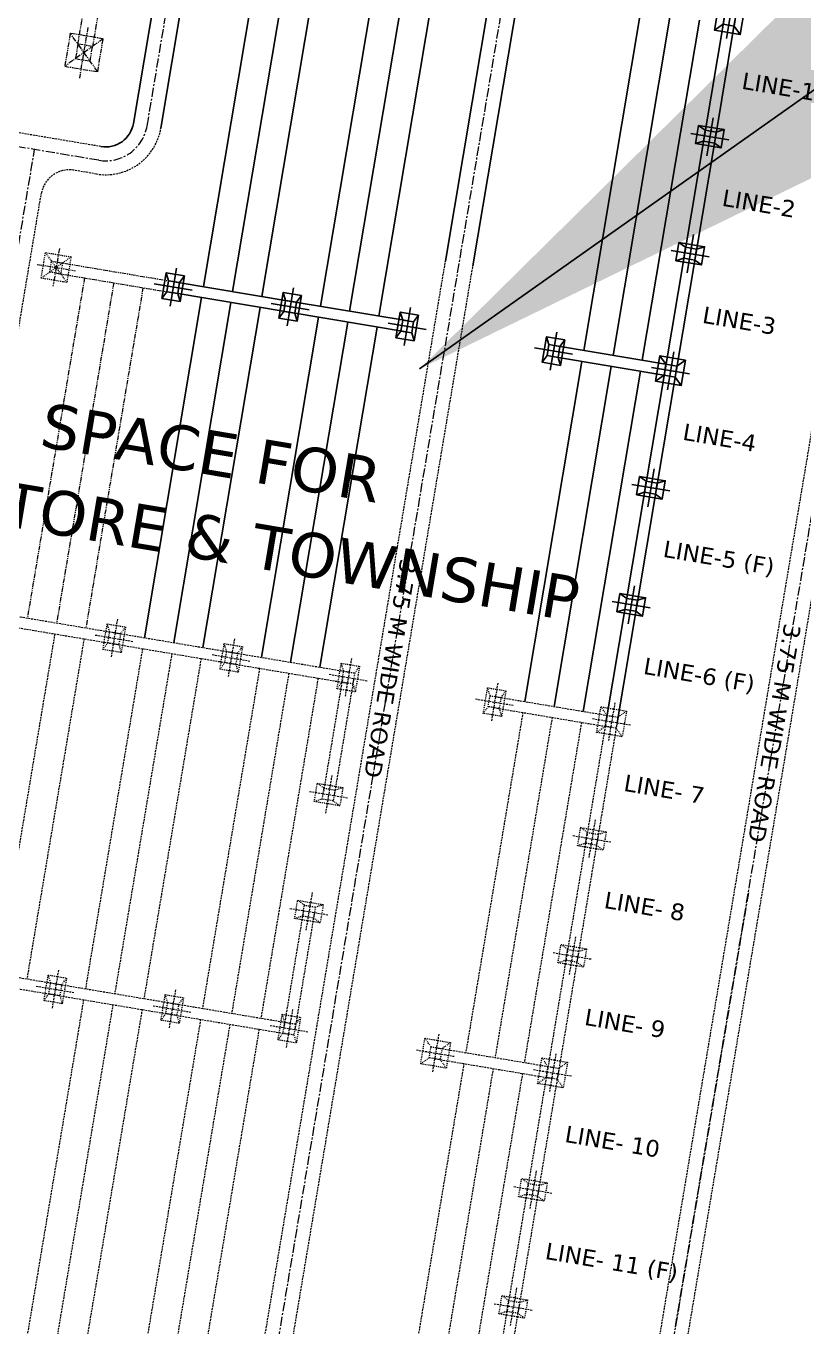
# Model space of a CAD drawing. Header units: feet. Extents: x 199174 to 214517, y 1645895 to 1656921.
# Drawn here: x 207757.6 to 207839.8, y 1653802.1 to 1653939.5 of the extents above; entities that cross this region are included whole.
import ezdxf

# ---------------------------------------------------------------- set-up
doc = ezdxf.new("R2010")
doc.units = ezdxf.units.FT
doc.header["$MEASUREMENT"] = 0
for name, pattern in [('CENTER', [2, 1.25, -0.25, 0.25, -0.25]), ('HIDDEN', [0.375, 0.25, -0.125]), ('PHANTOM2', [1.25, 0.625, -0.125, 0.125, -0.125, 0.125, -0.125])]:
    doc.linetypes.add(name, pattern=pattern)
doc.layers.add('400 KV SUB', color=7, linetype='Continuous', true_color=0xffffdb)
doc.layers.add('E-LAY-CNTRL', color=1, linetype='CENTER', lineweight=0)
doc.layers.add('E-LAY-EXIST', color=8, linetype='HIDDEN', lineweight=0)
doc.layers.add('E-LAY-ROAD', color=7, linetype='Continuous')
doc.layers.add('TXT', color=222, linetype='Continuous')
doc.styles.get("Standard").update_dxf_attribs({"font": 'arial.ttf'})
doc.styles.add('STYLE1', font='verdana.ttf')
doc.dimstyles.get("Standard").update_dxf_attribs({"dimtxt": 0.18, "dimasz": 0.18, "dimexe": 0.18, "dimexo": 0.0625, "dimgap": 0.09, "dimtad": 0, "dimtih": 1, "dimtoh": 1, "dimdec": 4, "dimzin": 0, "dimdsep": 46, "dimtxsty": 'Standard', "dimcen": 0.09, "dimadec": 0, "dimazin": 0, "dimtfac": 1, "dimtdec": 4, "dimtofl": 0, "dimtmove": 0, "dimatfit": 3, "dimfxl": 1, "dimtolj": 1, "dimtzin": 0, "dimarcsym": 0})

# ---------------------------------------------------------------- blocks, each defined once
blk = doc.blocks.new('TWR_CTH_p')
for p, q in [((-750, 750), (-1750, 1250)), ((1750, 1250), (750, 750)), ((-750, -750), (-1750, -1250)), ((750, -750), (1750, -1250))]:
    blk.add_line(p, q)
for points in [[(-1750, -1250), (1750, -1250), (1750, 1250), (-1750, 1250)], [(-750, -750), (750, -750), (750, 750), (-750, 750)]]:
    blk.add_lwpolyline(points, close=True)
blk = doc.blocks.new('TWR_CTG_p')
for p, q in [((-750, 750), (-1750, 1250)), ((1750, 1250), (750, 750)), ((-750, -750), (-1750, -1250)), ((750, -750), (1750, -1250))]:
    blk.add_line(p, q)
for points in [[(-1750, -1250), (1750, -1250), (1750, 1250), (-1750, 1250)], [(-750, -750), (750, -750), (750, 750), (-750, 750)]]:
    blk.add_lwpolyline(points, close=True)
blk = doc.blocks.new('TWR_CTE_p')
for p, q in [((-750, 750), (-1750, 1750)), ((1750, 1750), (750, 750)), ((-1750, -1750), (-750, -750)), ((750, -750), (1750, -1750))]:
    blk.add_line(p, q)
for points in [[(-1750, -1750), (1750, -1750), (1750, 1750), (-1750, 1750)], [(-750, -750), (750, -750), (750, 750), (-750, 750)]]:
    blk.add_lwpolyline(points, close=True)
blk = doc.blocks.new('TWR_CC_p')
for p, q in [((-750, 750), (-1750, 1250)), ((1750, 1250), (750, 750)), ((-750, -750), (-1750, -1250)), ((750, -750), (1750, -1250))]:
    blk.add_line(p, q)
for points in [[(-1750, -1250), (1750, -1250), (1750, 1250), (-1750, 1250)], [(-750, -750), (750, -750), (750, 750), (-750, 750)]]:
    blk.add_lwpolyline(points, close=True)
blk = doc.blocks.new('TWR_CTD_p')
for p, q in [((-750, 750), (-1750, 1250)), ((1750, 1250), (750, 750)), ((-750, -750), (-1750, -1250)), ((750, -750), (1750, -1250))]:
    blk.add_line(p, q)
for points in [[(-1750, -1250), (1750, -1250), (1750, 1250), (-1750, 1250)], [(-750, -750), (750, -750), (750, 750), (-750, 750)]]:
    blk.add_lwpolyline(points, close=True)
blk = doc.blocks.new('TWR_CTI_p')
for p, q in [((-750, 750), (-1750, 1750)), ((-100, 100), (-750, 750)), ((750, 750), (100, 100)), ((1750, 1750), (750, 750)), ((-1750, -1750), (-750, -750)), ((-100, -100), (-750, -750)), ((100, -100), (750, -750)), ((750, -750), (1750, -1750))]:
    blk.add_line(p, q)
for points in [[(-1750, -1750), (1750, -1750), (1750, 1750), (-1750, 1750)], [(-750, -750), (750, -750), (750, 750), (-750, 750)], [(-100, -100), (100, -100), (100, 100), (-100, 100)]]:
    blk.add_lwpolyline(points, close=True)
blk = doc.blocks.new('400kv')
at = {"layer": 'E-LAY-CNTRL'}
for p, q in [((277.69, 30.67, -0.5), (292.2, 94.81, -0.21)), ((114.85, 76.49, -0.31), (279.62, 39.22, -0.31)), ((281.93, 23.89, -0.21), (310.78, 17.37, -0.21)), ((101.84, 18.94, -0.31), (306.4, -27.33, -0.31)), ((174.18, -51.25, -0.31), (19.21, -16.19, -0.31)), ((116.27, -38.15, -0.31), (289.28, -77.28, -0.31))]:
    blk.add_line(p, q, dxfattribs=at)
blk.add_arc((283.23, 29.42, -0.5), 5.67, 167.254, 257.254, dxfattribs=at)
at = {"layer": 'E-LAY-EXIST'}
for p, q in [((279.52, 30.26, -0.34), (293.01, 89.9, -0.26)), ((119.98, 73.41, -0.24), (273.72, 38.63, -0.4)), ((169.21, 58.55, -0.31), (165.68, 42.95, -0.31)), ((170.68, 58.22, -0.31), (167.15, 42.62, -0.31)), ((164.8, 39.05, -0.31), (119.45, 49.3, -0.31)), ((214.27, 40.16, -0.31), (168.91, 50.42, -0.31)), ((216.03, 47.96, -0.31), (212.5, 32.36, -0.31)), ((217.49, 47.63, -0.31), (213.96, 32.03, -0.31)), ((213.38, 36.26, -0.31), (168.03, 46.52, -0.31)), ((163.92, 35.14, -0.31), (118.56, 45.4, -0.31)), ((166.99, 45.32, -0.31), (165.84, 40.25, -0.31)), ((165.68, 42.95, -0.31), (162.15, 27.34, -0.31)), ((167.15, 42.62, -0.31), (163.62, 27.01, -0.31)), ((168.95, 42.21, -0.31), (163.88, 43.35, -0.31)), ((163.04, 31.24, -0.31), (117.68, 41.5, -0.31)), ((211.62, 28.46, -0.31), (166.26, 38.71, -0.31)), ((161.27, 23.44, -0.31), (115.92, 33.7, -0.31)), ((210.74, 24.55, -0.31), (165.38, 34.81, -0.31)), ((213.81, 34.73, -0.31), (212.66, 29.66, -0.31)), ((275.86, 31.08, -0.5), (276.56, 34.17, -0.51)), ((212.5, 32.36, -0.31), (208.97, 16.75, -0.31)), ((213.96, 32.03, -0.31), (210.43, 16.42, -0.31)), ((215.77, 31.62, -0.31), (210.7, 32.76, -0.31)), ((209.85, 20.65, -0.31), (164.5, 30.91, -0.31)), ((160.39, 19.54, -0.31), (115.03, 29.8, -0.31)), ((163.46, 29.71, -0.31), (162.31, 24.64, -0.31)), ((162.15, 27.34, -0.31), (158.62, 11.74, -0.31)), ((163.62, 27.01, -0.31), (160.09, 11.4, -0.31)), ((165.42, 26.6, -0.31), (160.35, 27.75, -0.31)), ((159.51, 15.64, -0.31), (114.15, 25.9, -0.31)), ((208.09, 12.85, -0.31), (162.73, 23.11, -0.31)), ((107.79, 19.52, -0.24), (261.49, -15.25, -0.59)), ((207.21, 8.95, -0.31), (161.85, 19.21, -0.31)), ((210.28, 19.12, -0.31), (209.13, 14.05, -0.31)), ((106.66, 15.92, -0.24), (260.66, -18.91, -0.59)), ((208.97, 16.75, -0.31), (205.44, 1.15, -0.31)), ((210.43, 16.42, -0.31), (206.9, 0.81, -0.31)), ((212.24, 16.01, -0.31), (207.17, 17.16, -0.31)), ((159.93, 14.11, -0.31), (158.78, 9.04, -0.31)), ((206.32, 5.05, -0.31), (160.97, 15.31, -0.31)), ((175.13, 8.77, -0.31), (159.52, 12.3, -0.31)), ((161.89, 11, -0.31), (156.82, 12.14, -0.31)), ((174.79, 7.31, -0.31), (159.19, 10.84, -0.31)), ((175.53, 10.57, -0.31), (174.39, 5.51, -0.31)), ((177.5, 7.47, -0.31), (172.43, 8.61, -0.31)), ((191.14, 7.04, -0.31), (189.99, 1.97, -0.31)), ((193.1, 3.94, -0.31), (188.03, 5.08, -0.31)), ((206.01, 0.25, -0.31), (190.4, 3.78, -0.31)), ((206.34, 1.71, -0.31), (190.73, 5.24, -0.31)), ((206.75, 3.51, -0.31), (205.6, -1.56, -0.31)), ((208.71, 0.41, -0.31), (203.64, 1.55, -0.31)), ((153.33, -11.67, -0.31), (107.97, -1.41, -0.31)), ((152.45, -15.57, -0.31), (107.09, -5.32, -0.31)), ((155.52, -5.4, -0.31), (154.37, -10.47, -0.31)), ((154.21, -7.77, -0.31), (150.68, -23.38, -0.31)), ((155.67, -8.1, -0.31), (152.14, -23.71, -0.31)), ((157.48, -8.51, -0.31), (152.41, -7.36, -0.31)), ((151.56, -19.48, -0.31), (106.21, -9.22, -0.31)), ((120.37, -15.75, -0.31), (104.76, -12.22, -0.31)), ((200.15, -22.26, -0.31), (154.79, -12, -0.31)), ((120.04, -17.21, -0.31), (104.43, -13.68, -0.31)), ((120.77, -13.95, -0.31), (119.63, -19.02, -0.31)), ((135.97, -19.28, -0.31), (120.37, -15.75, -0.31)), ((122.74, -17.06, -0.31), (117.67, -15.91, -0.31)), ((135.64, -20.74, -0.31), (120.04, -17.21, -0.31)), ((136.38, -17.48, -0.31), (135.23, -22.55, -0.31)), ((199.26, -26.16, -0.31), (153.91, -15.91, -0.31)), ((202.33, -15.99, -0.31), (201.19, -21.06, -0.31)), ((151.58, -22.81, -0.31), (135.97, -19.28, -0.31)), ((201.03, -18.36, -0.31), (197.5, -33.97, -0.31)), ((202.49, -18.69, -0.31), (198.96, -34.3, -0.31)), ((204.29, -19.1, -0.31), (199.22, -17.95, -0.31)), ((138.34, -20.59, -0.31), (133.27, -19.44, -0.31)), ((151.25, -24.27, -0.31), (135.64, -20.74, -0.31)), ((151.99, -21.01, -0.31), (150.84, -26.08, -0.31)), ((198.38, -30.07, -0.31), (153.03, -19.81, -0.31)), ((153.95, -24.12, -0.31), (148.88, -22.97, -0.31)), ((166.85, -27.8, -0.31), (151.25, -24.27, -0.31)), ((167.18, -26.34, -0.31), (151.58, -22.81, -0.31)), ((167.59, -24.54, -0.31), (166.44, -29.61, -0.31)), ((169.55, -27.65, -0.31), (164.48, -26.5, -0.31)), ((182.46, -31.33, -0.31), (166.85, -27.8, -0.31)), ((182.79, -29.87, -0.31), (167.18, -26.34, -0.31)), ((183.2, -28.07, -0.31), (182.05, -33.14, -0.31)), ((185.16, -31.18, -0.31), (180.09, -30.03, -0.31)), ((198.06, -34.86, -0.31), (182.46, -31.33, -0.31)), ((198.39, -33.4, -0.31), (182.79, -29.87, -0.31)), ((96.16, -31.68, -0.24), (249.9, -66.46, -0.31)), ((198.8, -31.6, -0.31), (197.66, -36.67, -0.31)), ((200.76, -34.71, -0.31), (195.69, -33.56, -0.31)), ((94.83, -35.2, -0.11), (249.08, -70.11, -0.31))]:
    blk.add_line(p, q, dxfattribs=at)
at = {"layer": 'E-LAY-EXIST', "linetype": 'PHANTOM2'}
for p, q in [((261.97, 33.47, -0.31), (216.61, 43.73, -0.31)), ((261.08, 29.57, -0.31), (215.73, 39.83, -0.31)), ((264.15, 39.74, -0.31), (263.01, 34.67, -0.31)), ((262.85, 37.37, -0.31), (259.32, 21.77, -0.31)), ((264.31, 37.04, -0.31), (260.78, 21.44, -0.31)), ((266.11, 36.63, -0.31), (261.04, 37.78, -0.31)), ((260.2, 25.67, -0.31), (214.85, 35.93, -0.31))]:
    blk.add_line(p, q, dxfattribs=at)
for points, elevation in [([(295, 33.53), (290.61, 34.53), (289.62, 30.14), (294.01, 29.15)], -0.67), ([(293.5, 32.59), (291.55, 33.03), (291.11, 31.08), (293.06, 30.64)], -0.67), ([(314.96, 27.74), (314.52, 25.79), (293.06, 30.64), (293.5, 32.59)], -0.31)]:
    blk.add_lwpolyline(points, close=True, dxfattribs=dict(at, elevation=elevation))
at = {"layer": 'E-LAY-EXIST', "linetype": 'PHANTOM2', "elevation": -0.67}
for points in [[(289.62, 30.14), (295, 33.53)], [(294.01, 29.15), (290.61, 34.53)], [(288.87, 32.61), (295.74, 31.06)]]:
    blk.add_lwpolyline(points, dxfattribs=at)
at = {"layer": 'E-LAY-EXIST', "elevation": -0.67}
blk.add_lwpolyline([(292.43, 31.91), (292.23, 31.96), (292.19, 31.76), (292.38, 31.72)], close=True, dxfattribs=at)
at = {"layer": 'E-LAY-EXIST'}
for centre, radius, start, end in [((272.84, 34.93, -0.59), 3.8, 347.254, 77.254), ((283.23, 29.42, -0.5), 7.55, 167.254, 257.254)]:
    blk.add_arc(centre, radius, start, end, dxfattribs=at)
at = {"layer": 'E-LAY-ROAD', "ltscale": 2500}
for p, q in [((258.44, 17.87, -0.31), (213.08, 28.12, -0.31)), ((311.11, 19.22, -0.5), (282.39, 25.71, -0.5)), ((257.55, 13.96, -0.31), (212.2, 24.22, -0.31)), ((260.62, 24.14, -0.31), (259.48, 19.07, -0.31)), ((259.32, 21.77, -0.31), (255.79, 6.16, -0.31)), ((260.78, 21.44, -0.31), (257.25, 5.83, -0.31)), ((262.58, 21.03, -0.31), (257.51, 22.17, -0.31)), ((310.28, 15.56, -0.5), (281.56, 22.05, -0.5)), ((256.67, 10.06, -0.31), (211.32, 20.32, -0.31)), ((305.25, 7.27, -0.31), (259.9, 17.53, -0.31)), ((254.91, 2.26, -0.31), (209.55, 12.52, -0.31)), ((304.37, 3.37, -0.31), (259.02, 13.63, -0.31)), ((303.49, -0.53, -0.31), (258.13, 9.73, -0.31)), ((254.02, -1.64, -0.31), (208.67, 8.62, -0.31)), ((257.09, 8.53, -0.31), (255.95, 3.46, -0.31)), ((255.79, 6.16, -0.31), (252.26, -9.44, -0.31)), ((257.25, 5.83, -0.31), (253.72, -9.78, -0.31)), ((259.05, 5.42, -0.31), (253.98, 6.57, -0.31)), ((253.14, -5.54, -0.31), (207.79, 4.72, -0.31)), ((301.72, -8.33, -0.31), (256.37, 1.93, -0.31)), ((300.84, -12.23, -0.31), (255.49, -1.97, -0.31)), ((299.96, -16.13, -0.31), (254.6, -5.87, -0.31)), ((253.56, -7.08, -0.31), (252.42, -12.15, -0.31)), ((255.52, -10.18, -0.31), (250.45, -9.04, -0.31)), ((261.49, -15.25, -0.59), (301.27, -24.25, -0.59)), ((260.66, -18.91, -0.59), (300.45, -27.91, -0.59)), ((246.96, -32.85, -0.31), (201.61, -22.59, -0.31)), ((246.08, -36.75, -0.31), (200.73, -26.5, -0.31)), ((249.15, -26.58, -0.31), (248, -31.65, -0.31)), ((247.84, -28.95, -0.31), (244.31, -44.56, -0.31)), ((249.31, -29.28, -0.31), (245.78, -44.89, -0.31)), ((251.11, -29.69, -0.31), (246.04, -28.54, -0.31)), ((245.2, -40.66, -0.31), (199.84, -30.4, -0.31)), ((293.78, -43.44, -0.31), (248.43, -33.18, -0.31)), ((213.67, -38.39, -0.31), (198.06, -34.86, -0.31)), ((214, -36.93, -0.31), (198.39, -33.4, -0.31)), ((214.41, -35.13, -0.31), (213.26, -40.2, -0.31)), ((216.37, -38.24, -0.31), (211.3, -37.09, -0.31)), ((229.28, -41.92, -0.31), (213.67, -38.39, -0.31)), ((229.61, -40.46, -0.31), (214, -36.93, -0.31)), ((292.9, -47.35, -0.31), (247.54, -37.09, -0.31)), ((230.01, -38.66, -0.31), (228.87, -43.73, -0.31)), ((231.98, -41.77, -0.31), (226.91, -40.62, -0.31)), ((244.88, -45.45, -0.31), (229.28, -41.92, -0.31)), ((245.21, -43.99, -0.31), (229.61, -40.46, -0.31)), ((292.01, -51.25, -0.31), (246.66, -40.99, -0.31)), ((245.62, -42.19, -0.31), (244.47, -47.26, -0.31)), ((247.58, -45.3, -0.31), (242.51, -44.15, -0.31)), ((260.49, -48.98, -0.31), (244.88, -45.45, -0.31)), ((260.82, -47.52, -0.31), (245.21, -43.99, -0.31)), ((261.23, -45.72, -0.31), (260.08, -50.79, -0.31)), ((263.19, -48.83, -0.31), (258.12, -47.68, -0.31)), ((276.09, -52.51, -0.31), (260.49, -48.98, -0.31)), ((276.09, -52.51, -0.31), (260.49, -48.98, -0.31)), ((276.42, -51.05, -0.31), (260.82, -47.52, -0.31)), ((276.42, -51.05, -0.31), (260.82, -47.52, -0.31)), ((276.83, -49.25, -0.31), (275.68, -54.32, -0.31)), ((278.79, -52.36, -0.31), (273.72, -51.21, -0.31)), ((291.7, -56.04, -0.31), (276.09, -52.51, -0.31)), ((292.03, -54.58, -0.31), (276.42, -51.05, -0.31)), ((294.4, -55.89, -0.31), (289.33, -54.74, -0.31))]:
    blk.add_line(p, q, dxfattribs=at)
at = {"layer": 'E-LAY-ROAD'}
blk.add_arc((283.23, 29.42, -0.4), 3.8, 167.254, 257.254, dxfattribs=at)
at = {"layer": 'E-LAY-EXIST', "yscale": 0.0009999999310821295, "zscale": 0.001}
for name, p, xscale, rotation in [('TWR_CTH_p', (166.41, 42.78, -0.31), -0.0009999999965821884, 347.2539837020024), ('TWR_CTH_p', (213.23, 32.19, -0.31), -0.0009999999965821884, 347.2539837020024), ('TWR_CTG_p', (162.88, 27.18, -0.31), -0.0009999999965821884, 347.2539837020024), ('TWR_CTG_p', (209.7, 16.59, -0.31), -0.0009999999965821884, 347.2539837020024), ('TWR_CTG_p', (159.35, 11.57, -0.31), -0.0009999999965821884, 347.2539837020024), ('TWR_CTD_p', (174.96, 8.04, -0.31), -0.0009999999398089005, 77.25398296619088), ('TWR_CTD_p', (190.57, 4.51, -0.31), -0.0009999999398089005, 77.25398296619088), ('TWR_CTG_p', (206.17, 0.98, -0.31), -0.0009999999965821884, 347.2539837020024), ('TWR_CTE_p', (154.94, -7.94, -0.31), -0.0009999999965821884, 347.2539837020024), ('TWR_CTD_p', (120.2, -16.48, -0.31), -0.0009999999398089005, 77.25398296619088), ('TWR_CC_p', (201.76, -18.53, -0.31), -0.0009999999965821884, 347.2539837020024), ('TWR_CTD_p', (135.81, -20.01, -0.31), -0.0009999999398089005, 77.25398296619088), ('TWR_CTE_p', (151.41, -23.54, -0.31), -0.0009999999965821884, 347.2539837020024), ('TWR_CTD_p', (167.02, -27.07, -0.31), -0.0009999999398089005, 77.25398296619088), ('TWR_CTD_p', (182.62, -30.6, -0.31), -0.0009999999398089005, 77.25398296619088), ('TWR_CTE_p', (198.23, -34.13, -0.31), -0.0009999999965821884, 347.2539837020024)]:
    blk.add_blockref(name, p, dxfattribs=dict(at, xscale=xscale, rotation=rotation))
at = {"layer": 'E-LAY-EXIST', "linetype": 'PHANTOM2', "xscale": -0.0009999999965821884, "yscale": 0.0009999999310821295, "zscale": 0.001, "rotation": 347.2539837020024}
blk.add_blockref('TWR_CTI_p', (263.58, 37.21, -0.31), dxfattribs=at)
at = {"layer": 'E-LAY-ROAD', "ltscale": 2500, "yscale": 0.0009999999310821295, "zscale": 0.001}
for name, p, xscale, rotation in [('TWR_CTH_p', (260.05, 21.6, -0.31), -0.0009999999965821884, 347.2539837020024), ('TWR_CTG_p', (256.52, 6, -0.31), -0.0009999999965821884, 347.2539837020024), ('TWR_CTG_p', (252.99, -9.61, -0.31), -0.0009999999965821884, 347.2539837020024), ('TWR_CC_p', (248.58, -29.12, -0.31), -0.0009999999965821884, 347.2539837020024), ('TWR_CTD_p', (213.83, -37.66, -0.31), -0.0009999999398089005, 77.25398296619088), ('TWR_CTD_p', (229.44, -41.19, -0.31), -0.0009999999398089005, 77.25398296619088), ('TWR_CTE_p', (245.05, -44.72, -0.31), -0.0009999999965821884, 347.2539837020024), ('TWR_CTD_p', (260.65, -48.25, -0.31), -0.0009999999398089005, 77.25398296619088), ('TWR_CTD_p', (276.26, -51.78, -0.31), -0.0009999999398089005, 77.25398296619088), ('TWR_CTE_p', (291.86, -55.31, -0.31), -0.0009999999965821884, 347.2539837020024)]:
    blk.add_blockref(name, p, dxfattribs=dict(at, xscale=xscale, rotation=rotation))
at = {"layer": 'TXT', "linetype": 'Continuous', "style": 'STYLE1'}
for s, p in [('OPEN STORE & TOWNSHIP', (236.09, 76.67, -0.68)), ('SPACE FOR', (239.67, 40.97, -0.68))]:
    blk.add_text(s, height=6, rotation=257.254, dxfattribs=at).set_placement(p)
at = {"layer": 'TXT', "style": 'STYLE1'}
for s, rotation, p in [('3.75 M WIDE ROAD', 167.254, (221.85, -6.96, 0.05)), ('LINE- 11 (F)', 257.254, (126.44, -21.01, -0.38)), ('LINE- 10', 257.254, (142.04, -24.54, -0.38)), ('LINE- 9', 257.254, (157.65, -28.07, -0.38)), ('LINE- 8', 257.254, (173.25, -31.6, -0.38)), ('LINE- 7', 257.254, (188.86, -35.13, -0.38)), ('LINE-6 (F)', 257.254, (204.46, -38.66, -0.38)), ('LINE-5 (F)', 257.254, (220.07, -42.19, -0.38)), ('LINE-4', 257.254, (235.68, -45.72, -0.38)), ('LINE-3', 257.254, (251.28, -49.25, -0.38)), ('3.75 M WIDE ROAD', 167.254, (210.26, -58.16, 0.05)), ('LINE-2', 257.254, (266.89, -52.78, -0.38)), ('LINE-1', 257.254, (282.49, -56.31, -0.38))]:
    blk.add_text(s, height=2.25, rotation=rotation, dxfattribs=at).set_placement(p)

msp = doc.modelspace()

# ---------------------------------------------------------------- block references
at = {"layer": '400 KV SUB', "lineweight": -2, "xscale": 0.7840800000301468, "yscale": 0.7840800000301468, "zscale": 0.7840800000301468, "rotation": 93.2111979021931}
msp.add_blockref('400kv', (207801.47, 1653709.25, 0.24), dxfattribs=at)

# ---------------------------------------------------------------- leaders
msp.add_leader([(207799.19, 1653903.24), (208160.37, 1654158.93), (208219.4, 1654158.93)], dimstyle='Standard', override={"dimasz": 100})

doc.saveas('drawing.dxf')
